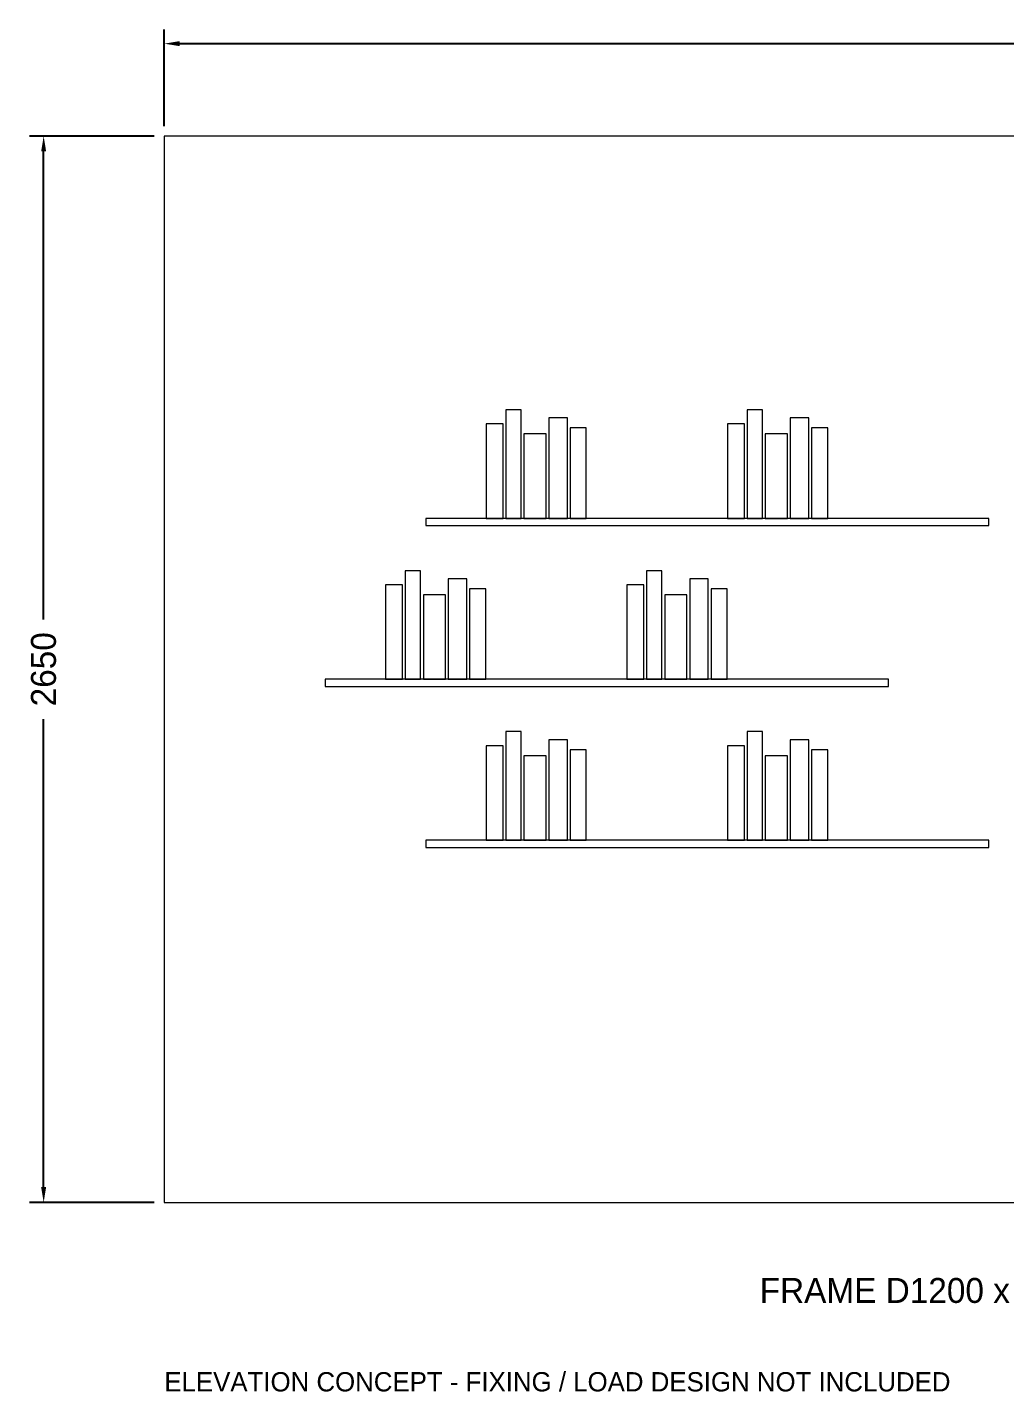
# Model space of a CAD drawing. Header units: millimetres. Extents: x -341 to 6845, y -471 to 2921.
# Drawn here: x -341 to 2089, y -471 to 2921 of the extents above; entities that cross this region are included whole.
import ezdxf

# ---------------------------------------------------------------- set-up
doc = ezdxf.new("R2010")
doc.units = ezdxf.units.MM
for name, color, linetype, lineweight, true_color in [('BOOKS-SYMBOLIC', 7, 'Continuous', 20, 0x6a828b), ('DIM', 7, 'Continuous', 20, 0x4a6778), ('SHELF', 7, 'Continuous', 20, 0xbe9765), ('WALL', 7, 'Continuous', 20, 0x707a81)]:
    doc.layers.add(name, color=color, linetype=linetype, lineweight=lineweight, true_color=true_color)
doc.dimstyles.get("Standard").update_dxf_attribs({"dimtxt": 2.5, "dimasz": 2.5, "dimexe": 1.25, "dimexo": 0.625, "dimtad": 1, "dimcen": 2.5, "dimazin": 3, "dimtfac": 1, "dimtmove": 0, "dimatfit": 3})

# ---------------------------------------------------------------- blocks, each defined once
blk = doc.blocks.new('_CLOSEDFILLED')
at = {"color": 0, "linetype": 'BYBLOCK'}
blk.add_solid([(-1, 0.164), (0, 0), (-1, -0.164)], dxfattribs=at)
blk = doc.blocks.new('*D1')
at = {"color": 4}
for p, q in [((0, 2675), (0, 2915)), ((5800, 2675), (5800, 2915)), ((38, 2880), (2776, 2880)), ((3024, 2880), (5762, 2880))]:
    blk.add_line(p, q, dxfattribs=at)
at = {"layer": 'Defpoints'}
for p in [(0, 2880), (0, 2650), (5800, 2650)]:
    blk.add_point(p, dxfattribs=at)
at = {"layer": 'DIM', "color": 4, "xscale": 38, "yscale": 38, "rotation": 180}
blk.add_blockref('_CLOSEDFILLED', (0, 2880), dxfattribs=at)
at = {"layer": 'DIM', "color": 4, "xscale": 38, "yscale": 38}
blk.add_blockref('_CLOSEDFILLED', (5800, 2880), dxfattribs=at)
at = {"layer": 'DIM', "color": 4, "insert": (2900, 2880), "char_height": 62, "attachment_point": 5}
blk.add_mtext('5800', dxfattribs=at)
blk = doc.blocks.new('*D2')
at = {"color": 4}
for p, q in [((-25, 2650), (-335, 2650)), ((-300, 1449), (-300, 2612)), ((-300, 38), (-300, 1201)), ((-25, 0), (-335, 0))]:
    blk.add_line(p, q, dxfattribs=at)
at = {"layer": 'Defpoints'}
for p in [(0, 2650), (-300, 0), (0, 0)]:
    blk.add_point(p, dxfattribs=at)
at = {"layer": 'DIM', "color": 4, "xscale": 38, "yscale": 38}
for p, rotation in [((-300, 2650), 90), ((-300, 0), 270)]:
    blk.add_blockref('_CLOSEDFILLED', p, dxfattribs=dict(at, rotation=rotation))
at = {"layer": 'DIM', "color": 4, "insert": (-300, 1325), "char_height": 62, "attachment_point": 5, "rotation": 90}
blk.add_mtext('2650', dxfattribs=at)

msp = doc.modelspace()

# ---------------------------------------------------------------- linework, layer by layer
at = {"layer": 'BOOKS-SYMBOLIC'}
for points in [[(849, 1700), (887, 1700), (887, 1970), (849, 1970)], [(1449, 1700), (1487, 1700), (1487, 1970), (1449, 1970)], [(800, 1700), (842, 1700), (842, 1935), (800, 1935)], [(956, 1700), (1002, 1700), (1002, 1950), (956, 1950)], [(1400, 1700), (1442, 1700), (1442, 1935), (1400, 1935)], [(1556, 1700), (1602, 1700), (1602, 1950), (1556, 1950)], [(894, 1700), (949, 1700), (949, 1910), (894, 1910)], [(1009, 1700), (1049, 1700), (1049, 1925), (1009, 1925)], [(1494, 1700), (1549, 1700), (1549, 1910), (1494, 1910)], [(1609, 1700), (1649, 1700), (1649, 1925), (1609, 1925)], [(599, 1300), (637, 1300), (637, 1570), (599, 1570)], [(1199, 1300), (1237, 1300), (1237, 1570), (1199, 1570)], [(550, 1300), (592, 1300), (592, 1535), (550, 1535)], [(706, 1300), (752, 1300), (752, 1550), (706, 1550)], [(1150, 1300), (1192, 1300), (1192, 1535), (1150, 1535)], [(1306, 1300), (1352, 1300), (1352, 1550), (1306, 1550)], [(644, 1300), (699, 1300), (699, 1510), (644, 1510)], [(759, 1300), (799, 1300), (799, 1525), (759, 1525)], [(1244, 1300), (1299, 1300), (1299, 1510), (1244, 1510)], [(1359, 1300), (1399, 1300), (1399, 1525), (1359, 1525)], [(849, 900), (887, 900), (887, 1170), (849, 1170)], [(1449, 900), (1487, 900), (1487, 1170), (1449, 1170)], [(800, 900), (842, 900), (842, 1135), (800, 1135)], [(956, 900), (1002, 900), (1002, 1150), (956, 1150)], [(1009, 900), (1049, 900), (1049, 1125), (1009, 1125)], [(1400, 900), (1442, 900), (1442, 1135), (1400, 1135)], [(1556, 900), (1602, 900), (1602, 1150), (1556, 1150)], [(1609, 900), (1649, 900), (1649, 1125), (1609, 1125)], [(894, 900), (949, 900), (949, 1110), (894, 1110)], [(1494, 900), (1549, 900), (1549, 1110), (1494, 1110)]]:
    msp.add_lwpolyline(points, close=True, dxfattribs=at)
at = {"layer": 'SHELF'}
for points in [[(650, 1682), (2050, 1682), (2050, 1700), (650, 1700)], [(400, 1282), (1800, 1282), (1800, 1300), (400, 1300)], [(650, 882), (2050, 882), (2050, 900), (650, 900)]]:
    msp.add_lwpolyline(points, close=True, dxfattribs=at)
at = {"layer": 'WALL'}
msp.add_lwpolyline([(0, 0), (5800, 0), (5800, 2650), (0, 2650)], close=True, dxfattribs=at)

# ---------------------------------------------------------------- texts
at = {"layer": 'DIM'}
for s, height, p in [('FRAME D1200 x THICKNESS16 / CENTER H1300 / WHITE ICON W560', 62, (1480, -250)), ('ELEVATION CONCEPT - FIXING / LOAD DESIGN NOT INCLUDED', 48, (0, -470))]:
    msp.add_text(s, height=height, dxfattribs=at).set_placement(p)

# ---------------------------------------------------------------- dimensions: what is measured, and where the dimension line sits
dim = msp.add_linear_dim(base=(0, 2880), p1=(0, 2650), p2=(5800, 2650), text='5800', dimstyle='Standard', override={"dimtxt": 62, "dimasz": 38, "dimexe": 35, "dimexo": 25, "dimgap": 22, "dimclrd": 4, "dimclre": 4, "dimclrt": 4}, dxfattribs=at)
dim.commit()
dim.dimension.update_dxf_attribs({"geometry": '*D1', "text_midpoint": (2900, 2880)})
dim = msp.add_linear_dim(base=(-300, 0), p1=(0, 0), p2=(0, 2650), angle=90, text='2650', dimstyle='Standard', override={"dimtxt": 62, "dimasz": 38, "dimexe": 35, "dimexo": 25, "dimgap": 22, "dimclrd": 4, "dimclre": 4, "dimclrt": 4}, dxfattribs=at)
dim.commit()
dim.dimension.update_dxf_attribs({"geometry": '*D2', "text_midpoint": (-300, 1325)})

doc.saveas('drawing.dxf')
